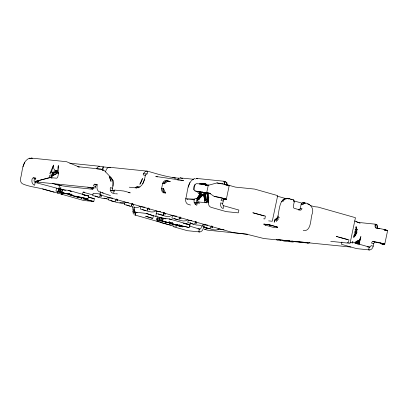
<?xml version="1.0" encoding="UTF-8"?>
<svg xmlns="http://www.w3.org/2000/svg" width="408" height="408" viewBox="0 0 408 408"><rect width="100%" height="100%" fill="white"/><g stroke="black" fill="none" stroke-linecap="round" stroke-linejoin="round"><path stroke-width="0.61" d="M223.237 201.052L221.075 200.44A1.918 1.199 -74.2 0 1 222.35 198.721L224.839 199.303L224.512 199.334A1.918 1.199 -74.2 0 0 223.237 201.052L222.722 203.485A1.918 1.489 -84.1 0 0 223.768 205.765L238.889 210.054L238.303 212.859L226.246 211.625L211.125 207.335A4.799 3.718 -84.1 0 1 208.508 201.634A1.918 1.199 -74.2 0 0 208.432 200.277L207.998 199.736L208.024 193.479M95.625 186.481L93.463 185.864A1.918 1.199 -74.2 0 1 94.738 184.151L97.226 184.732L96.9 184.763A1.918 1.199 -74.2 0 0 95.625 186.481L95.309 187.976L37.444 182.039L35.287 181.427L50.255 177.613L56.605 178.199A1.918 1.199 -74.2 0 0 57.88 176.48L58.273 174.609A1.918 1.199 -74.2 0 0 58.201 173.252L58.319 165.633L57.462 172.615L56.982 172.569L58.599 173.028M197.365 202.48L195.213 204.275L196.483 201.685L196.376 200.206L197.487 199.043L195.641 198.4L195.009 198.579L194.121 199.869L194.045 201.312A4.799 3.718 -84.1 0 0 195.213 204.275L196.773 205.285L197.365 202.48L199.527 203.092L194.101 202.536M226.94 185.196A1.918 1.199 -74.2 0 1 226.802 184.329L226.899 182.886L226.496 182.401L224.441 181.545A1.918 1.199 -74.2 0 1 224.706 183.228L224.67 184.176A1.918 1.199 -74.2 0 0 224.777 184.584M353.838 235.855L353.741 237.303L355.322 235.498L356.357 233.31L356.898 229.719L356.108 226.715L355.48 228.067M377.165 228.21L375.712 227.832A1.918 1.199 -74.2 0 1 375.141 226.42L375.11 224.145L357.464 222.334M58.88 189.052L60.899 187.527L60.777 188.506L58.88 189.052L59.593 184.946M82.38 194.636L82.503 193.657A1.918 1.489 -84.1 0 1 84.339 192.199L83.13 192.071M208.325 200.16L206.524 200.547L206.856 202.812L204.694 202.2L205.035 200.782L205.836 199.706L208.325 200.16A1.918 1.199 -74.2 0 0 207.055 201.873L206.856 202.812L199.624 202.067L197.462 201.455L197.696 199.568L197.146 198.619L201.124 192.275L199.645 191.464M226.802 184.329L226.899 182.886L225.333 181.642L223.89 181.229L196.166 178.388L197.605 178.796M355.603 233.656L355.909 232.203A2.876 1.8 -74.2 0 1 356.643 230.994L356.51 227.588L356.108 226.715M359.065 243.851L360.881 236.553L359.004 244.341A1.918 1.489 -84.1 0 1 358.856 244.81M52.306 175.817L52.54 173.956M51.286 177.001L51.439 175.822M355.669 232.978L355.322 235.498L353.741 237.303L354.899 234.61L355.322 235.498L356.357 233.31L355.669 232.978L355.944 231.499L356.123 232.963M375.141 226.42L375.467 224.4L377.099 224.864A1.918 1.199 -74.2 0 1 377.359 226.547L377.324 227.501A1.918 1.199 -74.2 0 0 377.624 228.23M204.857 225.007L205 224.135M31.773 158.457L29.351 158.207C21.711 161.527 22.619 171.799 20.533 178.383A4.799 3.718 -84.1 0 0 23.149 184.084C30.279 187.068 38.072 187.41 45.303 189.71L62.363 194.295L60.884 193.989M35.419 178.459A1.918 1.199 -74.2 0 0 34.145 180.173A1.918 1.489 -84.1 0 0 35.19 182.453L34.598 185.257A4.799 3.718 -84.1 0 1 31.987 179.561A1.918 1.199 -74.2 0 1 33.257 177.842L35.746 178.424L33.257 177.842M56.559 188.297L55.967 191.102L58.614 191.638L59.206 188.828L35.19 182.453M57.61 193.096L58.201 190.291L58.997 190.409M58.252 191.592L58.844 188.782M57.972 193.142L58.563 190.337M61.695 194.04L62.169 191.796M62.195 194.341L62.669 192.097M68.927 194.779L71.211 195.269L71.451 194.147M71.813 194.193L71.573 195.315L71.211 195.269M83.329 198.869L85.614 199.354L85.853 198.232M86.817 198.339L86.578 199.461L85.614 199.354M92.208 187.466L92.024 188.338L91.106 189.067L66.994 186.594L61.261 185.66A8.634 0.739 11.9 0 1 55.09 184.197L52.209 183.381M88.23 197.115L94.37 198.701L93.779 201.506L83.533 200.456L61.929 194.325L61.929 192.525M102.005 169.601L102.439 169.672L103.03 166.867L108.814 167.469M103.392 166.913L102.801 169.718L102.439 169.672M100.516 191.74L99.868 194.825L232.361 232.422L247.171 234.325L263.874 238.527A4.799 3.718 -84.1 0 0 264.838 238.629L278.103 239.991M100.307 194.585L99.832 196.829L100.73 194.56M114.429 190.709L113.546 190.49A1.918 1.489 -84.1 0 1 112.501 188.21L112.939 186.135L112.888 180.3L110.65 177.22L104.417 170.677L102.979 170.269L101.398 169.208L77.806 166.673L79.244 167.081L66.54 161.696L30.977 158.049L32.416 158.457M113.694 192.851L114.286 190.041L123.93 191.031L130.407 192.872M116.147 199.079L115.673 201.322L116.576 199.053M131.988 203.577L131.519 205.821L132.416 203.551M139.822 187.007L137.21 186.67L136.813 187.099L138.174 187.792L136.323 187.389L139.822 187.007C143.524 184.37 144.595 179.683 145.335 175.471A1.918 1.489 -84.1 0 1 147.166 174.007L147.757 171.202C158.156 174.211 168.611 177.572 179.489 178.24M147.834 208.07L147.359 210.314L148.257 208.044M156.708 210.911L155.876 216.408M157.371 216.903L156.779 219.713L159.426 220.244L160.018 217.439L153.051 215.679M134.334 214.832L156.983 221.299L157.34 221.345L157.932 218.535L159.803 218.912M159.064 220.198L159.656 217.393M163.674 212.568L163.2 214.812L164.098 212.537M171.972 223.987L172.263 222.753M172.625 222.799L172.385 223.921L169.738 223.39M179.515 217.061L179.041 219.305L179.938 217.036M179.821 226.251L171.589 223.803L179.178 225.961L179.561 224.823M179.821 224.844L179.321 225.945M195.447 179.005L194.54 178.546C186.9 181.866 187.808 192.137 185.722 198.721A4.799 3.718 -84.1 0 0 188.338 204.423L190.495 205.035M195.417 191.082L193.943 189.807L195.06 184.518L196.345 183.661L199.558 183.86A4.799 0.408 11.9 0 1 205.178 184.926L208.422 185.548M189.113 227.516L176.251 224.63L189.113 227.516L189.705 224.711L169.539 218.989L163.037 218.239L162.083 220.947L173.369 223.814L168.948 221.794L172.956 223.701M189.751 226.404L190.526 222.743M195.356 221.559L194.886 223.803L195.784 221.529M206.744 192.53L208.325 185.048M203.883 226.139L202.48 225.864A1.918 1.199 -74.2 0 0 201.205 227.577A1.918 1.489 -84.1 0 1 199.369 229.041L198.778 231.846A4.799 3.718 -84.1 0 0 203.363 228.194A1.918 1.199 -74.2 0 1 204.306 226.634M211.201 226.052L210.727 228.296L211.625 226.027M223.768 205.765L223.176 208.57A4.799 3.718 -84.1 0 1 220.565 202.873L222.722 203.485M210.446 193.616A5.758 0.49 11.9 0 1 202.388 192.382L197.982 191.342A4.799 0.408 11.9 0 1 203.602 192.408L207.626 193.025L207.295 192.836A4.799 0.408 11.9 0 1 207.84 192.484L208.442 192.545L214.154 196.381L226.343 199.191L229.184 185.722L227.368 185.303M277.981 215.929L279.286 217.796L277.262 217.77L278.531 219.331L276.716 218.504L277.578 220.621L276.089 219.045L276.481 221.57L275.431 219.361L274.186 222.233L274.778 219.428L276.716 218.504L277.981 215.929C279.368 210.095 279.465 195.585 289.568 198.665L286.498 198.329L288.782 198.971M281.591 201.384L283.79 200.991L282.499 200.19L285.034 199.706L283.58 199.257L286.477 198.854L285.595 198.41L288.364 198.543L293.168 199.691L293.837 200.144L294.214 201.97L293.347 206.086A1.918 1.489 -84.1 0 0 294.392 208.366L300.155 209.998A1.918 1.489 -84.1 0 0 301.991 208.539L300.181 208.35A1.918 1.489 -84.1 0 1 298.345 209.814L300.155 209.998M300.181 208.35L301.441 203.352L302.925 202.771L305.301 203.393L303.486 202.837C309.096 202.526 314.038 207.448 312.477 213.098C310.197 217.648 311.982 231.606 303.226 230.688M341.93 242.071L341.46 244.321L356.582 248.61A4.799 3.718 -84.1 0 0 357.546 248.717L369.602 249.951M352.527 243.061L352.854 241.516L352.099 242.933M356.893 222.34L357.041 221.636L354.654 220.958M373.223 246.192L371.061 245.58A1.918 1.489 -84.1 0 1 369.225 247.039L368.633 249.849A4.799 3.718 -84.1 0 0 373.223 246.192L373.733 243.76A1.918 1.199 -74.2 0 1 375.008 242.041L384.759 244.147L387.6 230.678L385.183 230.122M51.428 176.955L51.882 175.124M84.119 195.039L88.893 196.1L68.728 190.378L62.536 189.735L61.822 192.525L72.563 195.208L68.136 193.188L72.145 195.095M93.559 187.553L93.34 188.43L92.29 189.149L93.044 188.924A8.634 0.739 11.9 0 0 90.051 187.787L87.746 187.129M52.923 174.68L53.234 173.471M199.446 198.701L200.282 195.514A10.557 6.604 -74.2 0 1 200.104 194.376M56.11 170.835L55.213 170.411A4.799 3.718 -84.1 0 1 53.499 165.138L51.433 171.998L54.08 172.661L53.596 172.609M60.976 189.077L60.144 191.831L59.818 191.76L60.41 188.955L65.576 190.398M161.787 217.683L160.956 220.437L160.63 220.366L161.221 217.561L165.99 218.877M358.494 242.444L359.678 238.746L359.04 243.387A1.918 1.199 -74.2 0 0 358.494 242.444L358.209 240.557L356.572 241.883L354.858 242.643M199.007 199.14L200.282 195.514L200.609 196.529M172.151 224.007L172.569 222.911M22.976 166.785L24.771 162.19M142.754 183.809L144.544 179.214M188.165 187.124L189.96 182.529M53.06 171.794L51.995 174.359L49.837 173.747L53.499 165.138M357.694 244.101L358.826 242.867L356.572 241.883L356.332 242.413A1.918 1.199 -74.2 0 0 355.531 243.489M65.402 193.673L57.819 191.52L65.816 193.678M74.236 196.019L88.301 198.91L75.771 196.126M182.31 178.495L181.667 178.204M176.751 224.936L182.799 226.853L175.318 224.731M278.108 239.726L290.159 240.96M60.236 190.5L59.349 192.102L60.624 190.709M83.14 199.13L83.798 198.145M201.103 194.009L197.584 199.16L202.016 194.463L198.844 193.229L201.455 193.494L198.268 191.612L201.124 192.275L196.85 198.528L199.308 199.237M177.046 179.867L179.015 178.118M302.858 204.418L303.919 203.006L304.689 202.96L302.858 204.418L301.048 204.235M55.707 174.527L56.824 173.074L56.432 172.783M51.729 175.654L56.6 170.753L57.319 170.962L55.213 170.411M205.469 185.105L206.208 184.171M197.146 198.619L201.062 193.963M197.661 200.522L202.766 195.116L199.298 193.831L202.016 194.463L197.722 200.032L202.766 195.116L199.838 194.269L197.86 192.55L197.691 191.505M51.709 175.506L54.662 172.462L54.07 171.6L54.106 170.881L56.268 171.498L56.233 172.212L55.57 171.187M167.938 181.132L170.335 181.484L166.301 180.667L162.634 183.59L161.65 188.266L163.741 192.826L165.546 193.015A3.84 2.978 -84.1 0 1 163.455 188.455L161.65 188.266A3.84 2.978 -84.1 0 0 163.741 192.826M164.439 183.773L168.111 180.851A3.84 2.978 -84.1 0 0 164.439 183.773L162.634 183.59A3.84 2.978 -84.1 0 1 166.301 180.667M108.401 197.416C104.56 200.155 99.399 197.064 95.375 196.37L95.13 195.774M124.241 201.909C120.406 204.648 115.245 201.562 111.216 200.869L110.971 200.267M140.087 206.407C136.246 209.146 131.085 206.055 127.056 205.362L126.812 204.765M155.927 210.9C152.087 213.639 146.926 210.554 142.897 209.86L142.657 209.258M171.768 215.399C167.928 218.137 162.766 215.047 158.743 214.353L158.498 213.756M187.609 219.892C183.773 222.63 178.612 219.545 174.583 218.851L174.338 218.249M202.526 225.022L203.454 224.39M219.295 228.883C215.455 231.622 210.293 228.536 206.264 227.843L206.025 227.241M51.189 176.7L58.089 172.436M51.158 176.74L57.936 172.666M137.21 186.67L135.104 187.542L136.547 187.95L135.747 187.537L138.174 187.792M356.643 230.948L356.046 231.188L355.654 232.886L356.357 231.841A3.137 1.964 -74.2 0 0 355.465 229.316M199.65 184.069L201.792 183.294L206.03 184.176L203.48 183.416L204.092 183.677A3.84 2.953 -59 0 0 201.909 183.977M221.819 183.845L216.99 182.911L209.416 185.002A4.799 0.408 11.9 0 0 208.876 185.354M223.283 184.207L222.054 183.697L223.768 184.064M35.287 181.427L49.955 177.516L52.117 178.128A1.918 1.199 -74.2 0 1 51.602 176.231L49.439 175.613A1.918 1.199 -74.2 0 0 49.955 177.516M38.668 181.713L37.444 182.039L38.643 181.733M208.784 228.307L204.505 229.449L209.294 228.225M55.151 172.4L57.401 171.834M55.615 172.008L57.339 171.676M208.651 200.129L206.494 199.517L205.632 194.835L202.521 194.162L204.643 195.31L205.25 200.343L203.663 195.401L201.124 194.596L201.817 194.473A3.84 2.774 72.8 0 1 199.374 191.933M373.733 243.76L371.571 243.148A1.918 1.199 -74.2 0 1 372.846 241.429L380.985 242.877L380.623 243.076L383.591 243.617L381.286 243.28L384.387 243.918L381.74 243.454L384.688 244.285L380.491 243.586L382.653 244.198L383.255 244.259L381.618 243.683L384.173 244.321L381.913 243.663L384.759 244.147M91.106 189.067L93.044 188.924M354.521 232.698L355.781 232.616M201.572 225.379L196.187 224.981L190.424 223.344L190.179 222.748M206.203 192.953L203.842 193.03L206.565 194.019L203.204 193.678L205.632 194.835L205.836 199.706L204.643 195.31L201.124 194.596M357.326 229.908L354.965 229.984L356.944 231.239M353.782 235.595L354.904 235.6M383.821 229.408L378.797 228.337L379.761 228.776M194.432 199.181L185.722 198.721L194.121 199.869M181.902 178.49L182.167 178.505M116.81 193.953L117.239 193.922L116.571 193.667M78.775 197.36L70.778 195.197L79.009 197.64M166.627 222.289L158.63 220.126L166.862 222.574M161.303 222.523L160.216 221.84L160.456 222.436L161.731 222.493L161.068 222.238M175.94 226.894L176.368 226.863L175.705 226.613M276.899 239.603L276.471 239.634L277.134 239.889A4.799 3.718 -84.1 0 0 279.067 239.771M110.175 190.587L114.577 190.888M110.655 190.633L114.347 190.893M268.831 224.721L270.371 225.675L268.831 224.721L263.823 224.114L268.449 224.533L277.69 227.159L268.449 224.533M354.94 231.351L356.816 231.504M350.921 247.064L291.73 241.133L294.01 241.618A4.799 3.718 -84.1 0 0 294.979 241.725L308.162 243.086M291.368 241.087L305.113 242.367M193.703 179.275L179.984 177.893L180.948 178M69.778 163.195L99.782 166.275M105.442 171.941A1.918 1.199 -74.2 0 0 105.805 171.023L106.182 169.85A4.799 3.718 -84.1 0 1 109.426 167.265L146.793 171.1M97.267 168.886L99.766 169.147M143.626 173.645L146.783 173.966M177.638 179.928L179.428 180.112M180.622 180.234L183.605 180.54L155.744 176.445L157.447 176.924M129.316 187.206L136.547 187.95M214.154 196.381L220.927 197.533L226.343 199.191M207.687 197.232L208.906 197.36M100.424 194.024L93.192 193.28L92.718 195.524L98.481 197.161M355.837 221.513L357.041 221.636M112.649 198.145L109.033 197.778L108.559 200.022L114.322 201.654M252.705 212.726L265.435 216.118L264.843 218.923L263.639 218.8M128.494 202.643L124.873 202.271L124.404 204.515L130.162 206.152M144.937 207.203L140.719 206.769L140.245 209.013L146.003 210.645M268.663 220.881L272.279 221.253L277.68 195.621L254.638 189.083L235.35 187.104L226.399 184.564M156.56 211.262L160.778 211.696M355.909 232.203L357.077 232.325M176.618 216.189L172.4 215.761L171.926 218.005L177.689 219.637M146.217 213.415L151.822 215.246L146.217 213.415L135.374 212.17L134.278 210.278L134.349 208.371A1.918 1.489 -84.1 0 0 134.206 206.927M163.654 215.327L156.085 213.506M277.573 227.72L272.753 227.225L265.552 225.18L264.175 224.364A4.799 3.718 -84.1 0 0 265.552 225.18M191.857 220.626L188.241 220.254L187.772 222.498L193.53 224.135M204.087 224.752L207.703 225.119M349.885 242.316L354.103 242.75L369.225 247.039M217.836 229.082L224.079 229.724M347.167 242.505L348.371 242.627L348.962 239.822L336.238 236.431L337.452 236.773M330.76 241.342L350.049 243.321L355.45 217.688L318.005 207.065L314.39 206.693L310.111 205.479M171.131 225.048L169.325 224.859L157.804 221.59M197.946 228.898L199.757 229.082M206.667 230.061L247.549 234.253M367.2 246.835L369.612 247.085M278.465 239.771L289.899 240.944M199.742 231.953L188.292 230.78A4.799 3.718 -84.1 0 1 187.328 230.673L172.926 226.588M283.631 241.077L293.275 242.066M356.903 228.995L355.781 228.878L357.418 229.475M109.426 167.265L110.721 167.469M115.602 193.831L112.955 193.295A4.799 3.718 -84.1 0 1 110.344 187.598L112.501 188.21M70.278 194.718L68.473 194.381M157.932 218.535L156.973 218.3L156.983 221.299M171.085 223.329L169.284 222.992M128.551 192.627L129.79 192.79L128.586 192.627M354.287 234.284L355.45 234.437M201.72 184.472L202.368 184.564M201.843 184.426L202.954 184.584M384.581 229.979L384.127 229.811L386.432 230.148L384.055 229.714M103.03 166.867L100.745 166.377A4.799 3.718 -84.1 0 0 96.538 168.861M157.34 221.345L159.625 221.83M227.22 185.212L228.806 185.492L227.567 185.237M385.111 230.076L387.228 230.449L384.127 229.811M225.639 184.758L228.016 185.191L225.711 184.855L226.165 185.028M278.904 239.843L280.75 240.256M228.062 185.492L229.184 185.722M385.356 230.224L387.6 230.678M101.036 169.407L101.526 169.514M67.019 193.805L67.346 193.871M72.782 195.437L73.103 195.509M79.978 197.482L80.305 197.549M29.351 158.207L30.585 158.472M183.141 223.252L189.705 224.711L184.804 223.609M228.001 185.609L229.107 185.859L228.016 185.579M82.768 194.728L88.893 196.1M55.09 184.197L61.261 185.66M59.966 190.602L60.435 190.714M174.262 226.2L160.456 222.436M88.317 197.156L94.37 198.701M70.712 194.789L61.271 192.341L62.225 189.633L62.536 189.735M84.701 199.196L93.779 201.506L85.18 199.282M171.523 223.4L162.634 221.131L163.348 218.346L165.148 218.856M200.456 194.529L203.663 195.401L204.893 201.261M173.589 224.048L174.068 224.176M221.345 183.819L218.856 183.131L220.478 183.677M379.267 228.638L377.278 228.087L378.894 228.633M57.931 188.624L62.536 189.904M158.743 217.229L161.624 218.03M263.823 224.114L265.027 224.456M277.119 196.115L285.671 198.543M293.612 200.797L302.17 203.225M375.11 224.145L376.548 224.553L377.324 227.501M375.712 227.832L377.334 228.291M216.99 182.911L218.611 183.371M199.558 183.86L200.639 184.166M145.335 175.471L143.172 174.859A4.799 3.718 -84.1 0 1 147.757 171.202M194.82 190.888L197.579 191.694L196.477 191.066M222.35 198.721L224.512 199.334M372.846 241.429L375.008 242.041M100.49 169.004L103.673 170.044M208.779 199.946L207.697 199.639L207.386 192.918L207.998 199.736M359.815 242.806L356.99 242.225L359.147 242.837L358.826 241.082M253.312 212.894L264.231 215.995M338.66 237.119L347.759 239.7M109.211 176.812L110.094 178.051L111.042 181.453L109.211 176.812L110.65 177.22L112.888 180.3A9.593 6.003 -74.2 0 1 112.939 186.135M186.803 199.028L187.884 199.334M94.738 184.151L96.9 184.763M103.295 192.959L99.695 191.939A4.799 3.718 -84.1 0 1 97.084 186.237A1.918 1.199 -74.2 0 0 96.569 184.339L96.273 184.243M102.092 192.836L110.456 195.529M35.868 178.24L34.792 177.934L35.088 178.031A1.918 1.199 -74.2 0 1 35.603 179.928M202.48 225.864L203.556 226.17M83.14 192.183L92.932 194.963M103.948 198.089L108.849 199.481M119.865 202.608L124.761 203.995M203.612 226.996L209.37 228.628M58.41 188.715L62.495 189.873M159.222 217.321L163.307 218.479M199.369 229.041L189.623 226.058M137.17 212.701L135.971 212.359L135.38 215.169L135.374 212.17L133.452 214.072L134.869 211.737L132.799 212.945L134.497 211.089L132.416 211.517L134.278 210.278L132.325 209.896L134.227 209.35L132.539 208.187A1.918 1.489 -84.1 0 0 132.396 206.744M42.59 188.899L54.111 192.168M302.369 202.822L304.072 203.311M202.169 191.984L204.255 192.596M307.617 204.015L309.728 204.658M203.48 183.416L206.927 184.462L204.638 184.115L207.677 185.115L205.091 184.717L206.667 185.4M290.394 241.245L289.731 240.995M152.459 218.484L145.625 216.22L152.827 218.265L153.418 215.455L152.383 215.424L152.72 215.577M66.05 193.963L65.382 193.713M288.364 198.543L289.43 198.875M290.496 199.201L292.097 199.696M110.711 179.622L112.888 180.3M75.939 196.325L81.988 198.242L81.437 198.064M204.01 225.956L204.306 226.052M76.087 196.314L81.988 198.242M182.249 226.669L182.799 226.853M204.061 184.742L201.414 183.784L205.056 184.273L202.812 183.35M176.582 224.731L176.919 224.885M354.863 231.545L356.5 232.285M171.202 219.744L169.539 218.989L171.258 219.805M71.492 191.643L68.728 190.378L70.446 191.199M354.185 234.437L355.623 235.141M354.343 233.05L355.705 233.978M208.743 202.898L206.259 201.083A10.557 6.604 -74.2 0 0 208.554 201.516M57.763 172.712L58.201 173.252M204.316 199.354L204.989 200.129L204.316 199.175M207.05 193.667L207.718 194.626L206.989 194.04L207.494 194.958M45.002 189.144L45.303 189.71M293.168 199.691L294.214 201.97M163.455 188.455L165.546 193.015M101.934 169.412L102.454 170.549M355.837 241.459L356.704 243.78M356.113 241.949L356.735 243.734M357.204 241.47L357.908 243.663L357.602 241.148M212.038 226.068L212.604 227.883L212.522 226.833M196.197 221.57L196.763 223.39L196.676 222.34M180.356 217.076L180.923 218.892L180.836 217.841M164.511 212.578L165.082 214.399L164.995 213.348M148.67 208.085L149.241 209.901L149.155 208.85M132.829 203.587L133.396 205.408L133.309 204.357M116.989 199.094L117.555 200.909L117.468 199.859M101.143 194.596L101.714 196.416L101.628 195.366M357.745 240.276L358.494 243.025L358.392 240.593M223.89 181.229L224.67 184.176M356.811 241.067L357.428 243.999M200.879 194.565L201.093 195.799M200.858 194.504L201.108 196.177M208.121 193.458L208.432 200.277M193.943 189.807A3.84 2.402 -74.2 0 1 195.06 184.518M357.51 222.207A10.557 6.604 -74.2 0 1 360.075 223.426M355.638 233.983A3.137 1.964 -74.2 0 1 354.22 235.202M309.907 242.48A4.799 3.718 -84.1 0 1 307.275 242.979M204.857 227.001A1.918 1.199 -74.2 0 1 204.821 227.95M58.308 168.106A4.799 3.718 -84.1 0 1 58.319 165.633M50.194 172.824A1.918 1.199 -74.2 0 1 51.112 172.028L53.27 172.64A1.918 1.199 -74.2 0 0 52.357 173.441M209.783 193.239A5.758 0.49 11.9 0 1 210.283 193.458M206.239 185.421A5.758 0.49 11.9 0 1 205.3 185.217M142.387 178.602L139.847 184.289A9.593 6.003 -74.2 0 0 142.387 178.602M223.538 198.625L223.201 198.727L226.272 199.328L223.538 198.625M225.405 184.452L224.216 184.431L225.405 184.452M175.343 178.102L172.864 177.516L175.333 178.112"/></g></svg>
